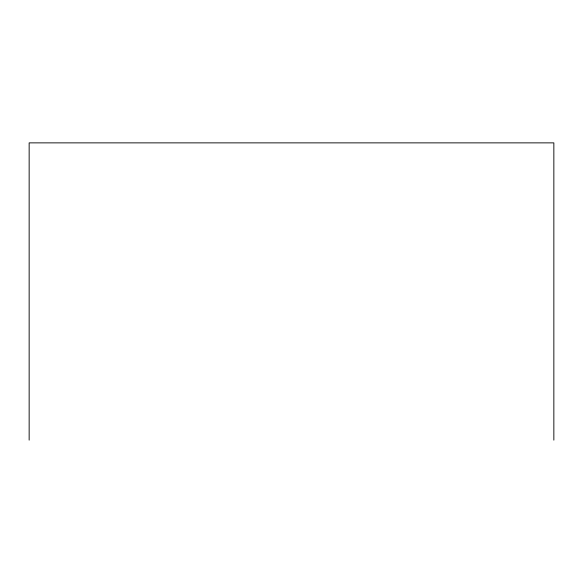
<?xml version="1.0" encoding="UTF-8"?>
<svg xmlns="http://www.w3.org/2000/svg" width="583" height="583" viewBox="0 0 583 583"><rect width="100%" height="100%" fill="white"/><g stroke="black" fill="none" stroke-linecap="round" stroke-linejoin="round"><path stroke-width="0.87" d="M553.85 440.129L553.85 142.871L29.15 142.871L29.15 440.129"/></g></svg>
